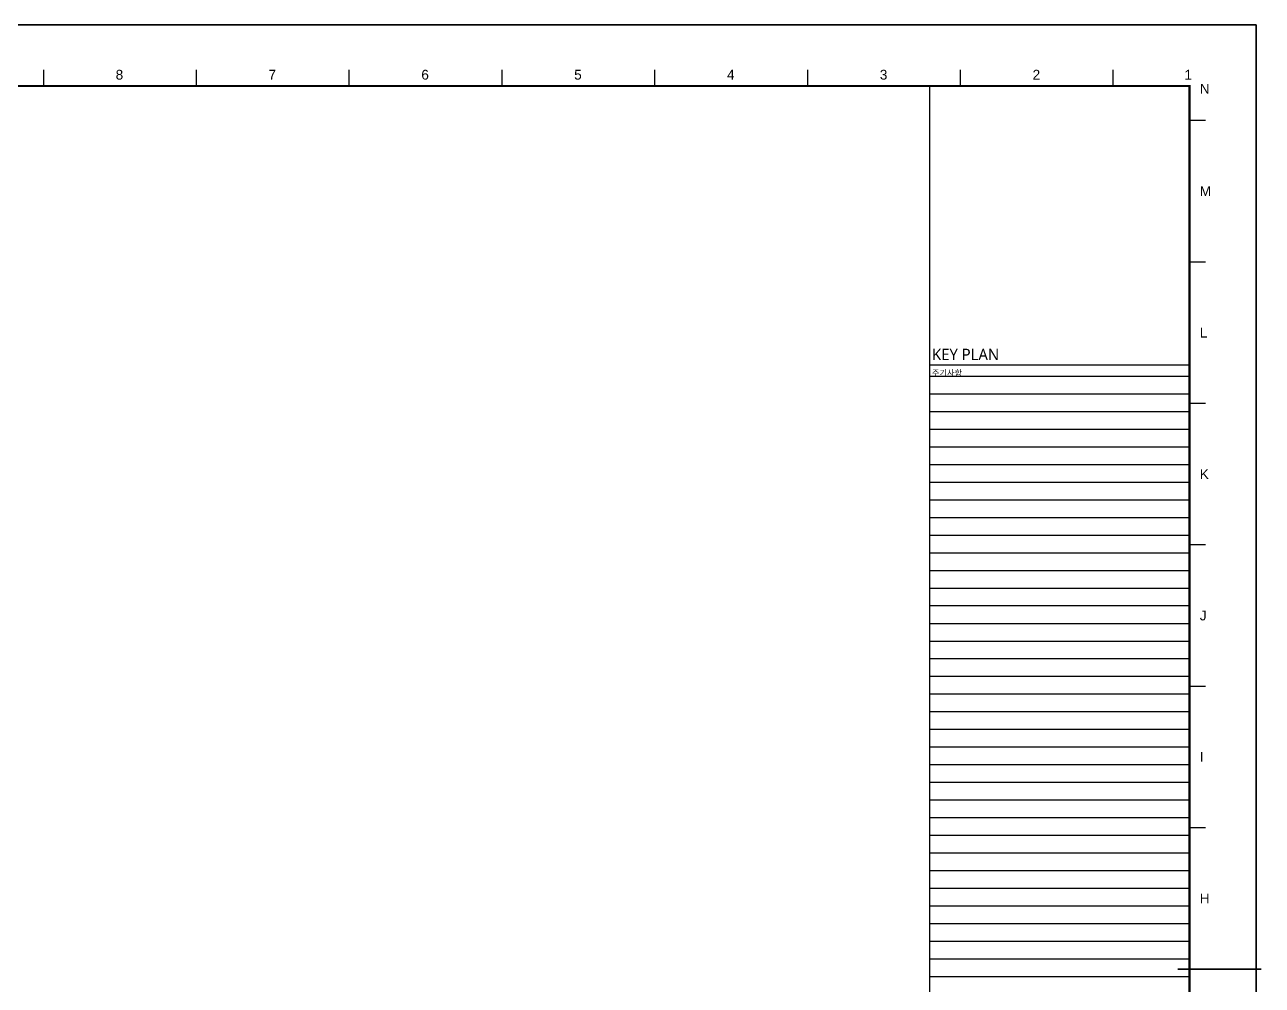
# Model space of a CAD drawing. Header units: millimetres. Extents: x 0 to 421, y -1 to 297.
# Drawn here: x 230.7 to 420.9, y 148.9 to 296.5 of the extents above; entities that cross this region are included whole.
import ezdxf

# ---------------------------------------------------------------- set-up
doc = ezdxf.new("R2010")
doc.units = ezdxf.units.MM
doc.header["$LTSCALE"] = 1000
doc.layers.get('0').update_dxf_attribs({"lineweight": 9})
doc.layers.get('DEFPOINTS').update_dxf_attribs({"color": 140})
doc.layers.add('HEC_FRAME', color=7, linetype='Continuous')
doc.styles.add('Arial', font='arial.ttf')
doc.styles.add('HUMAN', font='malgun.ttf')

# ---------------------------------------------------------------- blocks, each defined once
blk = doc.blocks.new('HEC DWG-Form2014')
blk.add_lwpolyline([(820.48, 574.87), (28.47, 574.87), (28.47, 19.8), (820.48, 19.8)], close=True)
at = {"layer": 'DEFPOINTS', "color": 1}
blk.add_lwpolyline([(841, 0), (0, 0), (0, 593.71), (841, 593.71)], close=True, dxfattribs=at)
at = {"layer": 'HEC_FRAME', "color": 3}
blk.add_line((820.48, 488.93), (740.52, 488.93), dxfattribs=at)
at = {"layer": 'HEC_FRAME', "linetype": 'Continuous'}
for points in [[(467.75, 579.83), (467.75, 574.87)], [(514.78, 579.83), (514.78, 574.87)], [(561.81, 579.83), (561.81, 574.87)], [(608.84, 579.83), (608.84, 574.87)], [(655.87, 579.83), (655.87, 574.87)], [(702.9, 579.83), (702.9, 574.87)], [(749.93, 579.83), (749.93, 574.87)], [(796.96, 574.87), (796.96, 579.83)], [(825.43, 564.22), (820.48, 564.22)], [(825.43, 520.7), (820.48, 520.7)], [(825.43, 477.19), (820.48, 477.19)], [(825.43, 433.68), (820.48, 433.68)], [(825.43, 390.16), (820.48, 390.16)], [(825.43, 346.65), (820.48, 346.65)]]:
    blk.add_lwpolyline(points, dxfattribs=at)
at = {"layer": 'HEC_FRAME', "color": 3, "linetype": 'Continuous', "const_width": 0.708}
blk.add_lwpolyline([(28.47, 19.8), (820.48, 19.8), (820.48, 574.87), (28.47, 574.87)], close=True, dxfattribs=at)
at = {"layer": 'HEC_FRAME', "color": 3, "linetype": 'Continuous'}
blk.add_lwpolyline([(740.52, 19.8), (740.52, 574.87)], dxfattribs=at)
at = {"layer": 'HEC_FRAME', "linetype": 'Continuous', "const_width": 0.495}
blk.add_lwpolyline([(816.81, 303.14), (842.6, 303.14)], dxfattribs=at)
at = {"layer": 'HEC_FRAME', "color": 4}
for s, height, style, p in [('8', 3, 'Arial', (490, 576.84)), ('7', 3, 'Arial', (537.03, 576.84)), ('6', 3, 'Arial', (584.07, 576.84)), ('5', 3, 'Arial', (631.1, 576.84)), ('4', 3, 'Arial', (678.13, 576.84)), ('3', 3, 'Arial', (725.16, 576.84)), ('2', 3, 'Arial', (772.19, 576.84)), ('1', 3, 'Arial', (818.9, 576.84)), ('N', 3, 'Arial', (823.62, 572.51)), ('M', 3, 'Arial', (823.62, 541)), ('L', 3, 'Arial', (823.62, 497.49)), ('KEY PLAN', 3.504, 'HUMAN', (741.23, 490.53)), ('주기사항', 1.802, 'HUMAN', (741.2, 485.7)), ('K', 3, 'Arial', (823.62, 453.97)), ('J', 3, 'Arial', (823.62, 410.46)), ('I', 3, 'Arial', (823.62, 366.95)), ('H', 3, 'Arial', (823.62, 323.43))]:
    blk.add_text(s, height=height, dxfattribs=dict(at, style=style)).set_placement(p)

msp = doc.modelspace()

# ---------------------------------------------------------------- linework, layer by layer
at = {"layer": 'DEFPOINTS'}
for p, q in [((369.82, 242.51), (409.75, 242.51)), ((369.82, 239.79), (409.75, 239.79)), ((369.82, 237.08), (409.75, 237.08)), ((369.82, 234.37), (409.75, 234.37)), ((369.82, 231.66), (409.75, 231.66)), ((369.82, 228.94), (409.75, 228.94)), ((369.82, 226.23), (409.75, 226.23)), ((369.82, 223.52), (409.75, 223.52)), ((369.82, 220.81), (409.75, 220.81)), ((369.82, 218.1), (409.75, 218.1)), ((369.82, 215.38), (409.75, 215.38)), ((369.82, 212.67), (409.75, 212.67)), ((369.82, 209.96), (409.75, 209.96)), ((369.82, 207.25), (409.75, 207.25)), ((369.82, 204.53), (409.75, 204.53)), ((369.82, 201.82), (409.75, 201.82)), ((369.82, 199.11), (409.75, 199.11)), ((369.82, 196.4), (409.75, 196.4)), ((369.82, 193.68), (409.75, 193.68)), ((369.82, 190.97), (409.75, 190.97)), ((369.82, 188.26), (409.75, 188.26)), ((369.82, 185.55), (409.75, 185.55)), ((369.82, 182.83), (409.75, 182.83)), ((369.82, 180.12), (409.75, 180.12)), ((369.82, 177.41), (409.75, 177.41)), ((369.82, 174.7), (409.75, 174.7)), ((369.82, 171.99), (409.75, 171.99)), ((369.82, 169.27), (409.75, 169.27)), ((369.82, 166.56), (409.75, 166.56)), ((369.82, 163.85), (409.75, 163.85)), ((369.82, 161.14), (409.75, 161.14)), ((369.82, 158.42), (409.75, 158.42)), ((369.82, 155.71), (409.75, 155.71)), ((369.82, 153), (409.75, 153)), ((369.82, 150.29), (409.75, 150.29))]:
    msp.add_line(p, q, dxfattribs=at)
msp.add_lwpolyline([(0, 0), (420, 0), (420, 296.5), (0, 296.5)], close=True, dxfattribs=at)

# ---------------------------------------------------------------- block references
at = {"xscale": 0.4994054696789535, "yscale": 0.4994054696789535, "zscale": 0.4994054696789535}
msp.add_blockref('HEC DWG-Form2014', (0, 0), dxfattribs=at)

doc.saveas('drawing.dxf')
